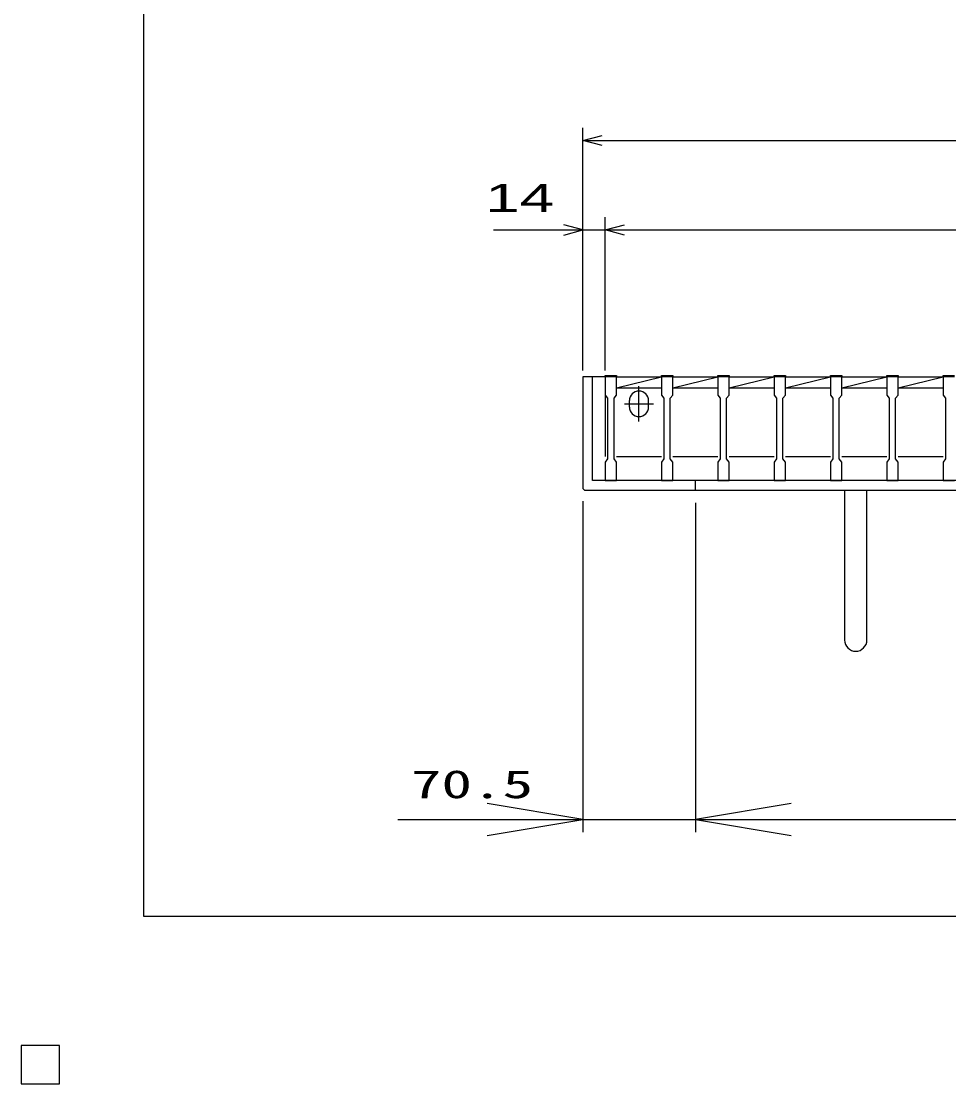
# Model space of a CAD drawing. Units: millimetres, scale not verified. Extents: x -1456 to 1389, y -1026 to 839.
# Drawn here: x -1456 to -875, y -1026 to -360 of the extents above; entities that cross this region are included whole.
import ezdxf
from ezdxf.enums import TextEntityAlignment as Align

# ---------------------------------------------------------------- set-up
doc = ezdxf.new("R2010")
doc.units = ezdxf.units.MM
doc.header["$LTSCALE"] = 8
for name, color, linetype, lineweight in [('0_2', 150, 'Continuous', 25), ('16', 3, 'Continuous', 25), ('19', 6, 'Continuous', 25), ('22', 4, 'Continuous', 25)]:
    doc.layers.add(name, color=color, linetype=linetype, lineweight=lineweight)
doc.styles.add('ベクトル', font='')
doc.styles.add('ＭＳ ゴシック', font='')
doc.styles.get('ベクトル').set_extended_font_data('ベクトル')
doc.styles.get('ＭＳ ゴシック').set_extended_font_data('MS Gothic')

# ---------------------------------------------------------------- blocks, each defined once
blk = doc.blocks.new('open_arrow')
at = {"color": 0, "linetype": 'Continuous', "lineweight": -2}
blk.add_lwpolyline([(7.5, 1.25), (0, 0), (7.5, -1.25)], dxfattribs=at)

msp = doc.modelspace()

# ---------------------------------------------------------------- linework, layer by layer
at = {"layer": '0_2'}
for p, q in [((-1379.2, -921.2), (-1379.2, 838.8)), ((1388.8, -921.2), (-1379.2, -921.2))]:
    msp.add_line(p, q, dxfattribs=at)
at = {"layer": '16'}
for p, q in [((-1090, -583), (-1090, -582.3)), ((-1090, -582.3), (-1083, -582.3)), ((-1090, -583), (-1090, -594.5)), ((-1083, -583), (-1090, -583)), ((-1090, -583), (-1090, -633)), ((-1083, -582.3), (-1083, -583)), ((-1083, -594.5), (-1083, -583)), ((-1083, -583), (-1054.7, -583)), ((-1083, -590), (-1054.7, -583)), ((-1054.7, -583), (-1054.7, -582.3)), ((-1054.7, -582.3), (-1047.7, -582.3)), ((-1054.7, -583), (-1054.7, -594.5)), ((-1047.7, -583), (-1054.7, -583)), ((-1047.7, -582.3), (-1047.7, -583)), ((-1047.7, -594.5), (-1047.7, -583)), ((-1047.7, -583), (-1019.4, -583)), ((-1047.7, -590), (-1019.4, -583)), ((-1019.4, -583), (-1019.4, -582.3)), ((-1019.4, -582.3), (-1012.4, -582.3)), ((-1019.4, -583), (-1019.4, -594.5)), ((-1012.4, -583), (-1019.4, -583)), ((-1012.4, -582.3), (-1012.4, -583)), ((-1012.4, -594.5), (-1012.4, -583)), ((-1012.4, -583), (-984.1, -583)), ((-1012.4, -590), (-984.1, -583)), ((-984.1, -583), (-984.1, -582.3)), ((-984.1, -582.3), (-977.1, -582.3)), ((-984.1, -583), (-984.1, -594.5)), ((-977.1, -583), (-984.1, -583)), ((-977.1, -582.3), (-977.1, -583)), ((-977.1, -594.5), (-977.1, -583)), ((-977.1, -583), (-948.8, -583)), ((-977.1, -590), (-948.8, -583)), ((-948.8, -583), (-948.8, -582.3)), ((-948.8, -582.3), (-941.8, -582.3)), ((-948.8, -583), (-948.8, -594.5)), ((-941.8, -583), (-948.8, -583)), ((-941.8, -582.3), (-941.8, -583)), ((-941.8, -594.5), (-941.8, -583)), ((-941.8, -583), (-913.5, -583)), ((-941.8, -590), (-913.5, -583)), ((-913.5, -583), (-913.5, -582.3)), ((-913.5, -582.3), (-906.5, -582.3)), ((-913.5, -583), (-913.5, -594.5)), ((-906.5, -583), (-913.5, -583)), ((-906.5, -582.3), (-906.5, -583)), ((-906.5, -594.5), (-906.5, -583)), ((-906.5, -583), (-878.2, -583)), ((-906.5, -590), (-878.2, -583)), ((-878.2, -583), (-878.2, -582.3)), ((-878.2, -582.3), (-871.2, -582.3)), ((-878.2, -583), (-878.2, -594.5)), ((-871.2, -583), (-878.2, -583)), ((-1083, -590), (-1054.7, -590)), ((-1068.85, -611), (-1068.85, -589)), ((-1047.7, -590), (-1019.4, -590)), ((-1012.4, -590), (-984.1, -590)), ((-977.1, -590), (-948.8, -590)), ((-941.8, -590), (-913.5, -590)), ((-906.5, -590), (-878.2, -590)), ((-1090, -594.5), (-1088.5, -596.5)), ((-1088.5, -596.5), (-1088.5, -634.5)), ((-1084.5, -596.5), (-1083, -594.5)), ((-1084.5, -634.5), (-1084.5, -596.5)), ((-1074.85, -602), (-1074.85, -598)), ((-1062.85, -602), (-1062.85, -598)), ((-1054.7, -594.5), (-1053.2, -596.5)), ((-1053.2, -596.5), (-1053.2, -634.5)), ((-1049.2, -596.5), (-1047.7, -594.5)), ((-1049.2, -634.5), (-1049.2, -596.5)), ((-1019.4, -594.5), (-1017.9, -596.5)), ((-1017.9, -596.5), (-1017.9, -634.5)), ((-1013.9, -596.5), (-1012.4, -594.5)), ((-1013.9, -634.5), (-1013.9, -596.5)), ((-984.1, -594.5), (-982.6, -596.5)), ((-982.6, -596.5), (-982.6, -634.5)), ((-978.6, -596.5), (-977.1, -594.5)), ((-978.6, -634.5), (-978.6, -596.5)), ((-948.8, -594.5), (-947.3, -596.5)), ((-947.3, -596.5), (-947.3, -634.5)), ((-943.3, -596.5), (-941.8, -594.5)), ((-943.3, -634.5), (-943.3, -596.5)), ((-913.5, -594.5), (-912, -596.5)), ((-912, -596.5), (-912, -634.5)), ((-908, -596.5), (-906.5, -594.5)), ((-908, -634.5), (-908, -596.5)), ((-878.2, -594.5), (-876.7, -596.5)), ((-876.7, -596.5), (-876.7, -634.5)), ((-1077.85, -600), (-1059.85, -600)), ((-1088.5, -634.5), (-1090, -636.5)), ((-1090, -636.5), (-1090, -648)), ((-1083, -636.5), (-1084.5, -634.5)), ((-1083, -633), (-1054.7, -633)), ((-1083, -648), (-1083, -636.5)), ((-1053.2, -634.5), (-1054.7, -636.5)), ((-1054.7, -636.5), (-1054.7, -648)), ((-1047.7, -636.5), (-1049.2, -634.5)), ((-1047.7, -633), (-1019.4, -633)), ((-1047.7, -648), (-1047.7, -636.5)), ((-1017.9, -634.5), (-1019.4, -636.5)), ((-1019.4, -636.5), (-1019.4, -648)), ((-1012.4, -636.5), (-1013.9, -634.5)), ((-1012.4, -633), (-984.1, -633)), ((-1012.4, -648), (-1012.4, -636.5)), ((-982.6, -634.5), (-984.1, -636.5)), ((-984.1, -636.5), (-984.1, -648)), ((-977.1, -636.5), (-978.6, -634.5)), ((-977.1, -633), (-948.8, -633)), ((-977.1, -648), (-977.1, -636.5)), ((-947.3, -634.5), (-948.8, -636.5)), ((-948.8, -636.5), (-948.8, -648)), ((-941.8, -636.5), (-943.3, -634.5)), ((-941.8, -633), (-913.5, -633)), ((-941.8, -648), (-941.8, -636.5)), ((-912, -634.5), (-913.5, -636.5)), ((-913.5, -636.5), (-913.5, -648)), ((-906.5, -636.5), (-908, -634.5)), ((-906.5, -633), (-878.2, -633)), ((-906.5, -648), (-906.5, -636.5)), ((-876.7, -634.5), (-878.2, -636.5)), ((-878.2, -636.5), (-878.2, -648)), ((-1090, -648), (-1083, -648)), ((-1054.7, -648), (-1047.7, -648)), ((-1019.4, -648), (-1012.4, -648)), ((-984.1, -648), (-977.1, -648)), ((-948.8, -648), (-941.8, -648)), ((-913.5, -648), (-906.5, -648)), ((-878.2, -648), (-871.2, -648)), ((-1432, -1002), (-1456, -1002)), ((-1456, -1002), (-1456, -1026)), ((-1432, -1002), (-1456, -1002)), ((-1456, -1002), (-1456, -1026)), ((-1432, -1002), (-1456, -1002)), ((-1456, -1002), (-1456, -1026)), ((-1432, -1002), (-1456, -1002)), ((-1456, -1002), (-1456, -1026)), ((-1432, -1002), (-1456, -1002)), ((-1456, -1002), (-1456, -1026)), ((-1432, -1026), (-1432, -1002)), ((-1432, -1026), (-1432, -1002)), ((-1432, -1026), (-1432, -1002)), ((-1432, -1026), (-1432, -1002)), ((-1432, -1026), (-1432, -1002)), ((-1456, -1026), (-1432, -1026)), ((-1456, -1026), (-1432, -1026)), ((-1456, -1026), (-1432, -1026)), ((-1456, -1026), (-1432, -1026)), ((-1456, -1026), (-1432, -1026))]:
    msp.add_line(p, q, dxfattribs=at)
for centre, start, end in [((-1068.85, -598), 0, 180), ((-1068.85, -602), 180, 0)]:
    msp.add_arc(centre, 6, start, end, dxfattribs=at)
at = {"layer": '19'}
for p, q in [((-1090, -583), (-1104, -583)), ((-1104, -583), (-1104, -653)), ((-1098, -648), (-1098, -583)), ((-494.6, -648), (-1098, -648)), ((-1033.5, -654), (-1033.5, -648)), ((-1104, -653), (-1103, -654)), ((-1103, -654), (-494.6, -654)), ((-940, -654), (-940, -748)), ((-926, -748), (-926, -654))]:
    msp.add_line(p, q, dxfattribs=at)
msp.add_arc((-933, -748), 7, 180, 0, dxfattribs=at)
at = {"layer": '22'}
for p, q in [((-1104, -579), (-1104, -427)), ((-1104, -435), (-1092, -431.8)), ((-1092, -438.2), (-1104, -435)), ((-1104, -435), (-363, -435)), ((-1104, -579), (-1104, -483)), ((-1090, -579), (-1090, -483)), ((-1160, -491), (-1104, -491)), ((-1104, -491), (-1116, -487.8)), ((-1116, -494.2), (-1104, -491)), ((-1104, -491), (-1090, -491)), ((-1090, -491), (-1078, -487.8)), ((-1078, -494.2), (-1090, -491)), ((-1090, -491), (-377, -491)), ((-1104, -661), (-1104, -868.351)), ((-1033.5, -662), (-1033.5, -868.351)), ((-1033.5, -662), (-1033.5, -868.351)), ((-1219.982, -860.351), (-1033.5, -860.351)), ((-1033.5, -860.351), (-433.5, -860.351))]:
    msp.add_line(p, q, dxfattribs=at)
at = {"layer": '22', "color": 2}
for p, q in [((-1432, -1002), (-1456, -1002)), ((-1456, -1002), (-1456, -1026)), ((-1432, -1002), (-1456, -1002)), ((-1456, -1002), (-1456, -1026)), ((-1432, -1002), (-1456, -1002)), ((-1456, -1002), (-1456, -1026)), ((-1432, -1026), (-1432, -1002)), ((-1432, -1026), (-1432, -1002)), ((-1432, -1026), (-1432, -1002)), ((-1456, -1026), (-1432, -1026)), ((-1456, -1026), (-1432, -1026)), ((-1456, -1026), (-1432, -1026))]:
    msp.add_line(p, q, dxfattribs=at)

# ---------------------------------------------------------------- block references
at = {"layer": '22', "xscale": 8, "yscale": 8, "rotation": 180}
msp.add_blockref('open_arrow', (-1104, -860.351), dxfattribs=at)
at = {"layer": '22', "xscale": 8, "yscale": 8}
msp.add_blockref('open_arrow', (-1033.5, -860.351), dxfattribs=at)

# ---------------------------------------------------------------- texts
at = {"layer": '22', "color": 2, "style": 'ベクトル', "width": 1.65}
msp.add_text(' 14 ', height=17.6, dxfattribs=at).set_placement((-1176, -471), align=Align.MIDDLE_LEFT)
at = {"layer": '22', "style": 'ＭＳ ゴシック', "width": 1.6}
msp.add_text('70.5', height=17.6, dxfattribs=at).set_placement((-1135.182, -852.351), align=Align.BOTTOM_RIGHT)

doc.saveas('drawing.dxf')
